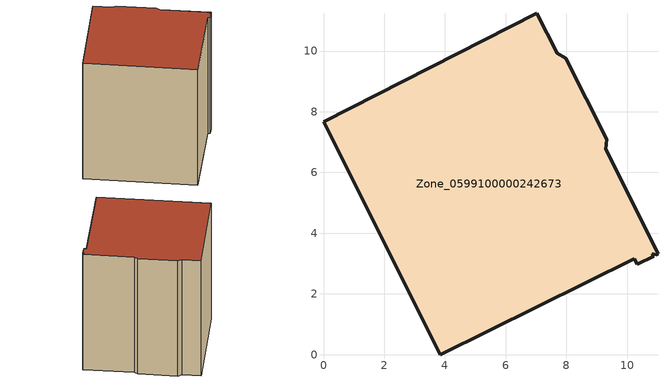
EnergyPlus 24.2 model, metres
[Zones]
Zone_0599100000242673
 floor ground (C_G): 3.84,0 0,7.67 7.03,11.24 7.7,9.92 7.98,9.77 9.33,7.09 9.29,6.77 11.02,3.32 10.96,3.29 10.84,3.33 10.88,3.25 10.34,2.97 10.24,3.16 z3.36
 wall outside (C_F): 0,7.67 3.84,0 10.24,3.16 10.34,2.97 10.88,3.25 10.84,3.33 10.96,3.29 11.02,3.32 9.29,6.77 9.33,7.09 7.98,9.77 7.7,9.92 7.03,11.24 0,7.67 z3.36:13.56
 roof outside (C_R): 10.34,2.97 10.88,3.25 10.84,3.33 10.96,3.29 11.02,3.32 9.29,6.77 9.33,7.09 7.98,9.77 7.7,9.92 7.03,11.24 0,7.67 3.84,0 10.24,3.16 z13.56
[BUILDING]
Pand.0599100000242673: North Axis=0; Terrain=City; Loads Convergence Tolerance Value=0.04; Temperature Convergence Tolerance Value=0.4; Solar Distribution=FullExterior; Maximum Number of Warmup Days=25; Minimum Number of Warmup Days=1
[Site:Location]
Rotterdam.The.Hague.AP_ZH_NLD Design_Conditions: Latitude=51.96; Longitude=4.45; Time Zone=1; Elevation=-4.5
[SITE:GROUNDTEMPERATURE:BUILDINGSURFACE]
18, 18, 18, 18, 18, 18, 18, 18, 18, 18, 18, 18
[MATERIAL] Thermal Absorptance=0.9; Solar Absorptance=0.7; Visible Absorptance=0.7
Name | Roughness | Thickness | Conductivity | Density | Specific Heat
G.TI.1946 | MediumSmooth | 0.15 | 1 | 540 | 1210
F.TI.1946 | Rough | 0.3 | 0.857143 | 1920 | 840
R.TI.1946 | MediumRough | 0.2 | 0.1 | 1500 | 1000
[CONSTRUCTION]
C_G: G.TI.1946
C_F: F.TI.1946
C_R: R.TI.1946
[ZONE]
Zone_0599100000242673: Type=1; Multiplier=1; Ceiling Height=Autocalculate; Volume=Autocalculate; Floor Area=autocalculate; Part of Total Floor Area=Yes
[ZONEINFILTRATION:DESIGNFLOWRATE]
Infil_Zone_0599100000242673: Zone or ZoneList or Space or SpaceList=Zone_0599100000242673; Schedule=AlwaysOn; Design Flow Rate Calculation Method=Flow/Area; Flow Rate per Floor Area=0.003; Constant Term Coefficient=1; Temperature Term Coefficient=0; Velocity Term Coefficient=0; Velocity Squared Term Coefficient=0
[HVACTEMPLATE:ZONE:IDEALLOADSAIRSYSTEM]
Zone_0599100000242673: Maximum Heating Supply Air Temperature=50; Minimum Cooling Supply Air Temperature=13; Maximum Heating Supply Air Humidity Ratio=0.0156; Minimum Cooling Supply Air Humidity Ratio=0.0077; Heating Limit=NoLimit; Cooling Limit=NoLimit; Dehumidification Control Type=ConstantSensibleHeatRatio; Cooling Sensible Heat Ratio=0.7; Dehumidification Setpoint=60; Humidification Control Type=None; Humidification Setpoint=30; Outdoor Air Method=None; Outdoor Air Flow Rate per Person=0.00944; Outdoor Air Flow Rate per Zone Floor Area=0; Outdoor Air Flow Rate per Zone=0; Demand Controlled Ventilation Type=None; Outdoor Air Economizer Type=NoEconomizer; Heat Recovery Type=None; Sensible Heat Recovery Effectiveness=0.7; Latent Heat Recovery Effectiveness=0.65
[ZONECONTROL:THERMOSTAT]
ThermostatControl_Zone_0599100000242673: Zone or ZoneList=Zone_0599100000242673; Control Type Schedule=DualSetpointControlType; Control 1=Thermostat_Zone_0599100000242673; Temperature Difference Between Cutout And Setpoint=0
[THERMOSTATSETPOINT:DUALSETPOINT]
Thermostat_Zone_0599100000242673: Heating Setpoint Temperature Schedule=HeatingSetpoint_Zone_0599100000242673; Cooling Setpoint Temperature Schedule=CoolingSetpoint_Zone_0599100000242673
[SCHEDULE:COMPACT]
HeatingSetpoint_Zone_0599100000242673: Through: 12/31, For: AllDays, Until: 24:00, 21
CoolingSetpoint_Zone_0599100000242673: Through: 12/31, For: AllDays, Until: 24:00, 24
DualSetpointControlType: Through: 12/31, For: AllDays, Until: 24:00, 4
AlwaysOn: Through: 12/31, For: AllDays, Until: 24:00, 1
